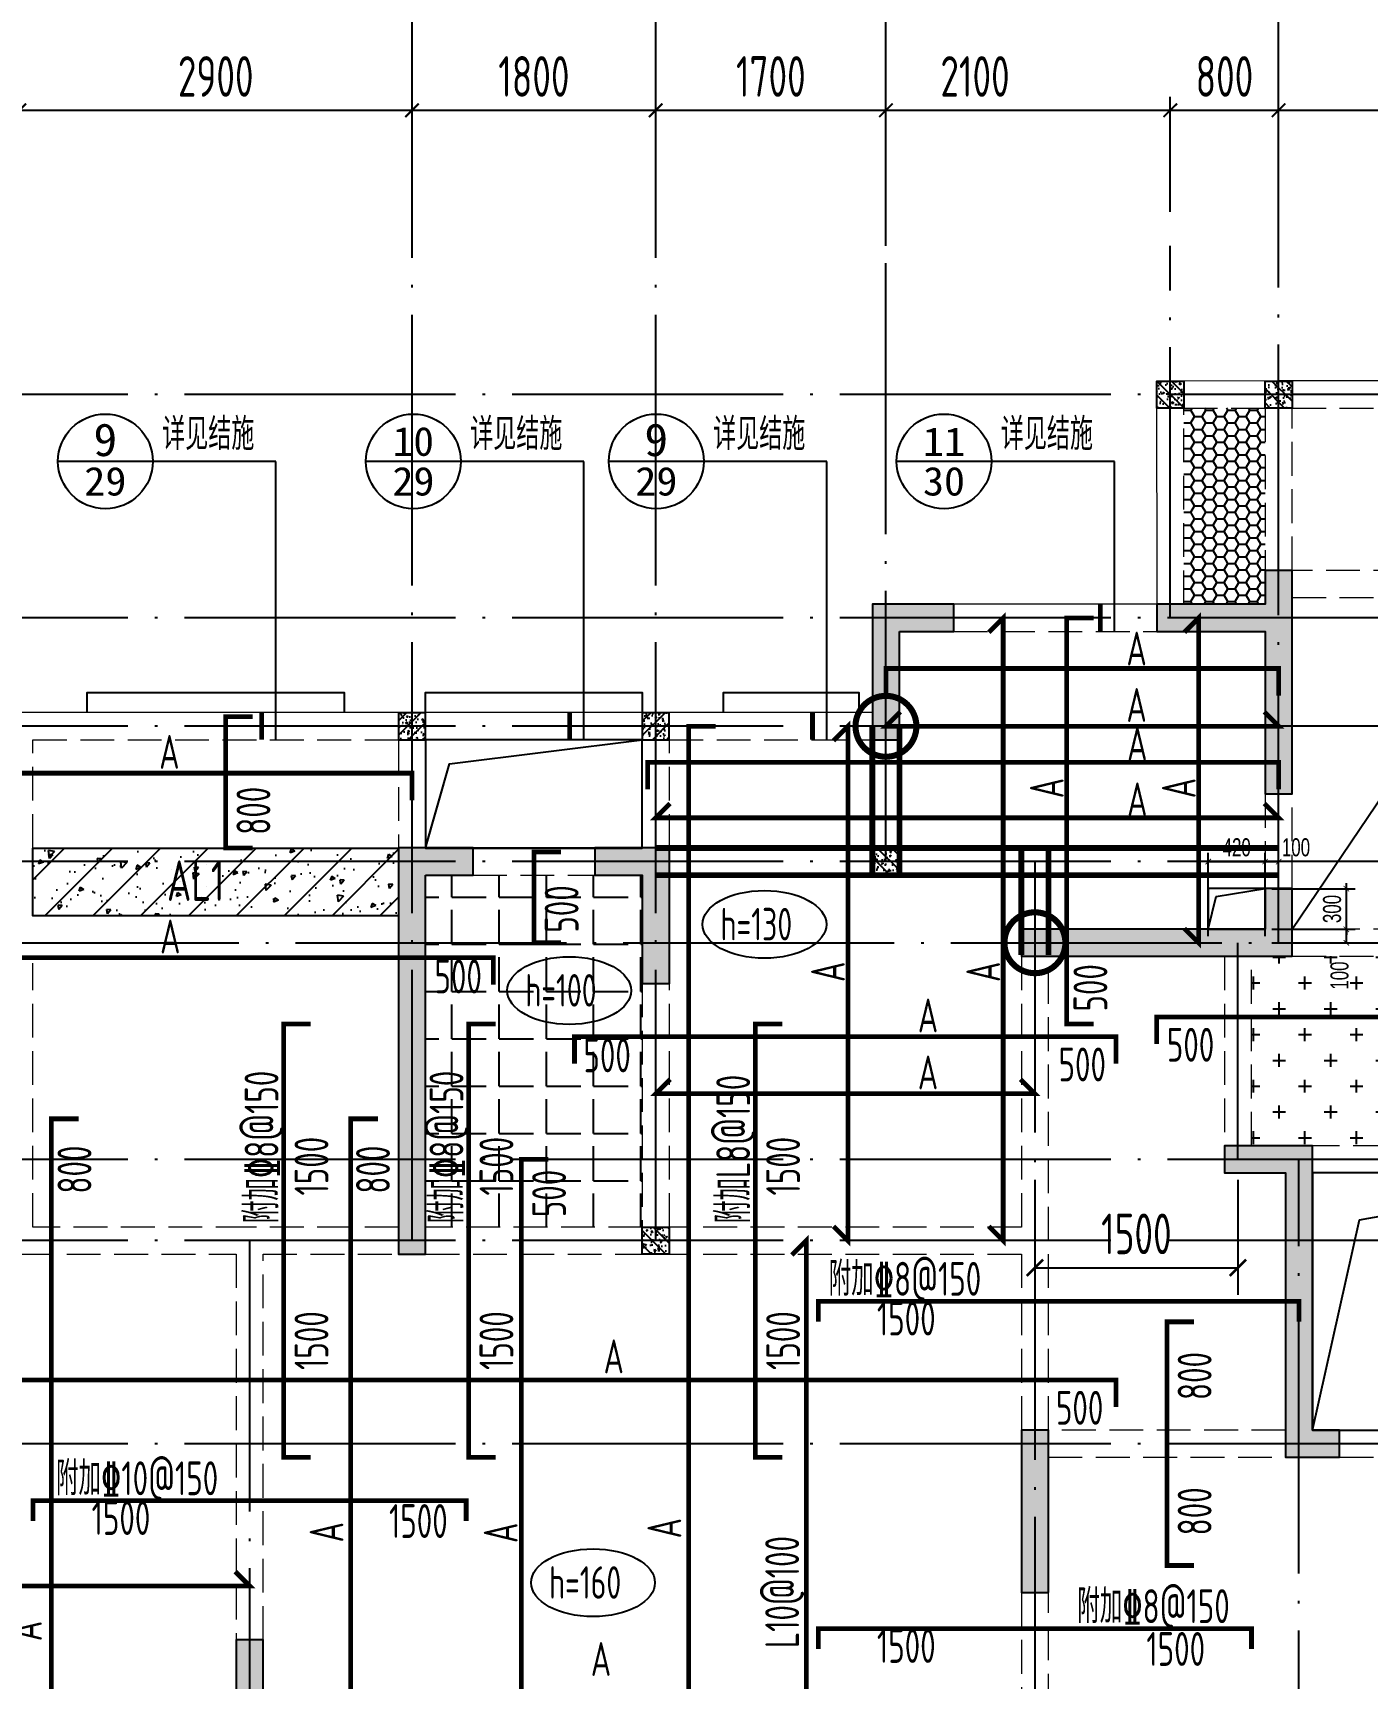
# Model space of a CAD drawing. Extents: x -668857 to 143095, y -247466 to 228182.
# Drawn here: x -211622 to -201769, y -3976 to 8177 of the extents above; entities that cross this region are included whole.
import ezdxf
from ezdxf.enums import TextEntityAlignment as Align

# ---------------------------------------------------------------- set-up
doc = ezdxf.new("R2010")
doc.units = 0
doc.header["$LTSCALE"] = 1000
doc.linetypes.add('DASH', pattern=[0.35, 0.25, -0.1])
doc.linetypes.add('DOTE', pattern=[2.42, 2, -0.2, 0.02, -0.2])
doc.layers.get('0').update_dxf_attribs({"linetype": 'CONTINUOUS'})
doc.layers.get('DEFPOINTS').update_dxf_attribs({"linetype": 'CONTINUOUS'})
doc.layers.add('+公共字体', color=7, linetype='CONTINUOUS', lineweight=20)
for name, color, linetype in [('A-AXIS', 1, 'CONTINUOUS'), ('A-DOTE', 10, 'DOTE'), ('BEAM', 4, 'DASH'), ('DIM_IDEN', 67, 'CONTINUOUS'), ('PUB_TEXT', 2, 'CONTINUOUS'), ('ROOF', 183, 'CONTINUOUS'), ('S-B板填充', 251, 'CONTINUOUS'), ('S-B板标注', 3, 'CONTINUOUS'), ('S-B板配筋', 6, 'CONTINUOUS'), ('S-B板配筋号', 7, 'CONTINUOUS'), ('S-C承台编号', 6, 'CONTINUOUS'), ('S-D洞口', 4, 'CONTINUOUS'), ('S-D洞口标注', 3, 'CONTINUOUS'), ('S-L主梁线', 4, 'DASH'), ('S-Q墙填充', 252, 'CONTINUOUS'), ('S-Q墙实线', 6, 'CONTINUOUS'), ('S-Q墙标注', 3, 'CONTINUOUS'), ('S-Y一般标注', 3, 'CONTINUOUS'), ('S-板正筋', 2, 'CONTINUOUS'), ('S-构造柱', 212, 'CONTINUOUS'), ('TEXT', 2, 'CONTINUOUS'), ('水平筋标注', 7, 'CONTINUOUS'), ('看线', 251, 'CONTINUOUS')]:
    doc.layers.add(name, color=color, linetype=linetype)
doc.layers.add('配箍校核', color=34, linetype='CONTINUOUS', plot=False)
doc.styles.add('_TCH_AXIS', font='COMPLEX', dxfattribs={"bigfont": 'GBCBIG'})
doc.styles.add('_TCH_LABEL', font='simhei.ttf')
doc.styles.add('TSSD_DIMENSION', font='Tssdeng.shx', dxfattribs={"width": 0.7, "bigfont": 'tssdchn.shx'})
doc.styles.add('TSSD_REIN', font='tssdeng.shx', dxfattribs={"width": 0.7, "height": 300, "bigfont": 'tssdchn.shx'})
doc.styles.add('结构文字', font='zstxt.shx', dxfattribs={"width": 0.7, "bigfont": 'zshz.shx'})
doc.dimstyles.new('STRUCK', dxfattribs={"dimtxt": 400, "dimasz": 121, "dimexe": 200, "dimexo": 150, "dimgap": 115, "dimtad": 1, "dimdec": 0, "dimdsep": 46, "dimtxsty": '结构文字', "dimblk": 'ARCHTICK', "dimcen": 400, "dimclrd": 3, "dimclre": 3, "dimclrt": 7, "dimadec": 0, "dimazin": 0, "dimtfac": 1, "dimtdec": 0, "dimtix": 1, "dimtmove": 2, "dimatfit": 3, "dimldrblk": '_DIMX', "dimfxl": 0, "dimtolj": 1, "dimtzin": 0, "dimarcsym": 0})
doc.dimstyles.new('STRUCK30', dxfattribs={"dimscale": 0.33333, "dimtxt": 400, "dimasz": 121, "dimexe": 200, "dimexo": 150, "dimgap": 115, "dimtad": 1, "dimdec": 0, "dimdsep": 46, "dimtxsty": '结构文字', "dimblk": 'ARCHTICK', "dimcen": 400, "dimclrd": 3, "dimclre": 3, "dimclrt": 7, "dimadec": 0, "dimazin": 0, "dimtfac": 1, "dimtdec": 0, "dimtix": 1, "dimtmove": 2, "dimatfit": 3, "dimldrblk": '_DIMX', "dimfxl": 0, "dimtolj": 1, "dimtzin": 0, "dimarcsym": 0})
doc.dimstyles.new('TSSD_100_100', dxfattribs={"dimtxt": 300, "dimasz": 100, "dimexe": 100, "dimexo": 250, "dimgap": 100, "dimtad": 1, "dimdec": 0, "dimzin": 0, "dimdsep": 46, "dimtxsty": 'TSSD_DIMENSION', "dimblk": 'ARCHTICK', "dimcen": 0, "dimdle": 100, "dimclrt": 7, "dimadec": 0, "dimazin": 0, "dimtfac": 1, "dimtdec": 0, "dimtix": 1, "dimtmove": 2, "dimatfit": 3, "dimldrblk": 'ARCHTICK', "dimfxl": 0, "dimtolj": 1, "dimtzin": 0, "dimarcsym": 0})

# ---------------------------------------------------------------- blocks, each defined once
blk = doc.blocks.new('_ArchTick')
at = {"color": 0, "linetype": 'ByBlock', "const_width": 0.15}
blk.add_lwpolyline([(-0.5, -0.5), (0.5, 0.5)], dxfattribs=at)
blk = doc.blocks.new('*D98')
at = {"layer": 'DEFPOINTS', "color": 0}
for p in [(9300, 19250), (6400, 18250), (9300, 18250)]:
    blk.add_point(p, dxfattribs=at)
at = {"layer": 'S-Y一般标注', "color": 0, "lineweight": -2}
for p, q in [((6400, 18500), (6400, 19350)), ((9300, 18500), (9300, 19350)), ((6300, 19250), (9400, 19250))]:
    blk.add_line(p, q, dxfattribs=at)
at = {"layer": 'S-Y一般标注', "color": 0, "lineweight": -2, "xscale": 100, "yscale": 100, "zscale": 100, "rotation": 180}
blk.add_blockref('_ArchTick', (6400, 19250), dxfattribs=at)
at = {"layer": 'S-Y一般标注', "color": 0, "lineweight": -2, "xscale": 100, "yscale": 100, "zscale": 100}
blk.add_blockref('_ArchTick', (9300, 19250), dxfattribs=at)
at = {"layer": 'S-Y一般标注', "color": 7, "insert": (7850, 19500), "char_height": 300, "attachment_point": 5, "style": 'TSSD_DIMENSION'}
blk.add_mtext('\\A1;2900', dxfattribs=at)
blk = doc.blocks.new('*D99')
at = {"layer": 'DEFPOINTS', "color": 0}
for p in [(11100, 19250), (9300, 18250), (11100, 18250)]:
    blk.add_point(p, dxfattribs=at)
at = {"layer": 'S-Y一般标注', "color": 0, "lineweight": -2}
for p, q in [((9300, 18500), (9300, 19350)), ((11100, 18500), (11100, 19350)), ((9200, 19250), (11200, 19250))]:
    blk.add_line(p, q, dxfattribs=at)
at = {"layer": 'S-Y一般标注', "color": 0, "lineweight": -2, "xscale": 100, "yscale": 100, "zscale": 100, "rotation": 180}
blk.add_blockref('_ArchTick', (9300, 19250), dxfattribs=at)
at = {"layer": 'S-Y一般标注', "color": 0, "lineweight": -2, "xscale": 100, "yscale": 100, "zscale": 100}
blk.add_blockref('_ArchTick', (11100, 19250), dxfattribs=at)
at = {"layer": 'S-Y一般标注', "color": 7, "insert": (10200, 19500), "char_height": 300, "attachment_point": 5, "style": 'TSSD_DIMENSION'}
blk.add_mtext('\\A1;1800', dxfattribs=at)
blk = doc.blocks.new('*D100')
at = {"layer": 'DEFPOINTS', "color": 0}
for p in [(12800, 19250), (11100, 18250), (12800, 18250)]:
    blk.add_point(p, dxfattribs=at)
at = {"layer": 'S-Y一般标注', "color": 0, "lineweight": -2}
for p, q in [((11100, 18500), (11100, 19350)), ((12800, 18500), (12800, 19350)), ((11000, 19250), (12900, 19250))]:
    blk.add_line(p, q, dxfattribs=at)
at = {"layer": 'S-Y一般标注', "color": 0, "lineweight": -2, "xscale": 100, "yscale": 100, "zscale": 100, "rotation": 180}
blk.add_blockref('_ArchTick', (11100, 19250), dxfattribs=at)
at = {"layer": 'S-Y一般标注', "color": 0, "lineweight": -2, "xscale": 100, "yscale": 100, "zscale": 100}
blk.add_blockref('_ArchTick', (12800, 19250), dxfattribs=at)
at = {"layer": 'S-Y一般标注', "color": 7, "insert": (11950, 19500), "char_height": 300, "attachment_point": 5, "style": 'TSSD_DIMENSION'}
blk.add_mtext('\\A1;1700', dxfattribs=at)
blk = doc.blocks.new('*D101')
at = {"layer": 'DEFPOINTS', "color": 0}
for p in [(14900, 19250), (12800, 18250), (14900, 18250)]:
    blk.add_point(p, dxfattribs=at)
at = {"layer": 'S-Y一般标注', "color": 0, "lineweight": -2}
for p, q in [((12800, 18500), (12800, 19350)), ((14900, 18500), (14900, 19350)), ((12700, 19250), (15000, 19250))]:
    blk.add_line(p, q, dxfattribs=at)
at = {"layer": 'S-Y一般标注', "color": 0, "lineweight": -2, "xscale": 100, "yscale": 100, "zscale": 100, "rotation": 180}
blk.add_blockref('_ArchTick', (12800, 19250), dxfattribs=at)
at = {"layer": 'S-Y一般标注', "color": 0, "lineweight": -2, "xscale": 100, "yscale": 100, "zscale": 100}
blk.add_blockref('_ArchTick', (14900, 19250), dxfattribs=at)
at = {"layer": 'S-Y一般标注', "color": 7, "insert": (13458, 19500), "char_height": 300, "attachment_point": 5, "style": 'TSSD_DIMENSION'}
blk.add_mtext('\\A1;2100', dxfattribs=at)
blk = doc.blocks.new('*D102')
at = {"layer": 'DEFPOINTS', "color": 0}
for p in [(18500, 19250), (15700, 18250), (18500, 18250)]:
    blk.add_point(p, dxfattribs=at)
at = {"layer": 'S-Y一般标注', "color": 0, "lineweight": -2}
for p, q in [((15700, 18500), (15700, 19350)), ((18500, 18500), (18500, 19350)), ((15600, 19250), (18600, 19250))]:
    blk.add_line(p, q, dxfattribs=at)
at = {"layer": 'S-Y一般标注', "color": 0, "lineweight": -2, "xscale": 100, "yscale": 100, "zscale": 100, "rotation": 180}
blk.add_blockref('_ArchTick', (15700, 19250), dxfattribs=at)
at = {"layer": 'S-Y一般标注', "color": 0, "lineweight": -2, "xscale": 100, "yscale": 100, "zscale": 100}
blk.add_blockref('_ArchTick', (18500, 19250), dxfattribs=at)
at = {"layer": 'S-Y一般标注', "color": 7, "insert": (17100, 19500), "char_height": 300, "attachment_point": 5, "style": 'TSSD_DIMENSION'}
blk.add_mtext('\\A1;2800', dxfattribs=at)
blk = doc.blocks.new('*D130')
at = {"layer": 'DEFPOINTS', "color": 0}
for p in [(15700, 19250), (14900, 18250), (15700, 18250)]:
    blk.add_point(p, dxfattribs=at)
at = {"layer": 'S-Y一般标注', "color": 0, "lineweight": -2}
for p, q in [((14900, 18500), (14900, 19350)), ((15700, 18500), (15700, 19350)), ((14800, 19250), (15800, 19250))]:
    blk.add_line(p, q, dxfattribs=at)
at = {"layer": 'S-Y一般标注', "color": 0, "lineweight": -2, "xscale": 100, "yscale": 100, "zscale": 100, "rotation": 180}
blk.add_blockref('_ArchTick', (14900, 19250), dxfattribs=at)
at = {"layer": 'S-Y一般标注', "color": 0, "lineweight": -2, "xscale": 100, "yscale": 100, "zscale": 100}
blk.add_blockref('_ArchTick', (15700, 19250), dxfattribs=at)
at = {"layer": 'S-Y一般标注', "color": 7, "insert": (15300, 19500), "char_height": 300, "attachment_point": 5, "style": 'TSSD_DIMENSION'}
blk.add_mtext('\\A1;800', dxfattribs=at)
blk = doc.blocks.new('20210729.03504727')
at = {"layer": '看线', "color": 202, "ltscale": 0.5}
for points in [[(1800, 10800), (1800, 10950), (3700, 10950), (3700, 10800)], [(4300, 10800), (4300, 10950), (5900, 10950), (5900, 10800)], [(6500, 10800), (6500, 10950), (7500, 10950), (7500, 10800)]]:
    blk.add_lwpolyline(points, dxfattribs=at)
blk = doc.blocks.new('*D523')
at = {"layer": 'DEFPOINTS', "color": 0}
for p in [(-202522, 1855), (-201922, 1855), (-202522, 1555)]:
    blk.add_point(p, dxfattribs=at)
at = {"layer": 'S-D洞口标注', "color": 3, "lineweight": -2}
for p, q in [((-202472, 1855), (-201856, 1855)), ((-201922, 1855), (-201922, 1896)), ((-201922, 1555), (-201922, 1855)), ((-202472, 1555), (-201856, 1555)), ((-201922, 1555), (-201922, 1515))]:
    blk.add_line(p, q, dxfattribs=at)
at = {"layer": 'S-D洞口标注', "color": 3, "lineweight": -2, "xscale": 40.33293, "yscale": 40.33293, "zscale": 40.33293}
for p, rotation in [((-201922, 1855), 270), ((-201922, 1555), 90)]:
    blk.add_blockref('_ArchTick', p, dxfattribs=dict(at, rotation=rotation))
at = {"layer": 'S-D洞口标注', "color": 7, "insert": (-202027, 1705), "char_height": 133.3, "attachment_point": 5, "rotation": 90, "style": '结构文字'}
blk.add_mtext('\\A1;300', dxfattribs=at)
blk = doc.blocks.new('_DIMX')
blk.add_line((-150, 0), (150, 0))
at = {"const_width": 50}
blk.add_lwpolyline([(-70, -70), (70, 70)], dxfattribs=at)
blk = doc.blocks.new('*D524')
at = {"layer": 'DEFPOINTS', "color": 0}
for p in [(-202522, 2055), (-202942, 1455), (-202522, 1455)]:
    blk.add_point(p, dxfattribs=at)
at = {"layer": 'S-D洞口标注', "color": 3, "lineweight": -2}
for p, q in [((-202942, 1505), (-202942, 2121)), ((-202522, 1505), (-202522, 2121)), ((-202942, 2055), (-202522, 2055))]:
    blk.add_line(p, q, dxfattribs=at)
at = {"layer": 'S-D洞口标注', "color": 3, "lineweight": -2, "xscale": 40.33293, "yscale": 40.33293, "zscale": 40.33293, "rotation": 180}
blk.add_blockref('_ArchTick', (-202942, 2055), dxfattribs=at)
at = {"layer": 'S-D洞口标注', "color": 3, "lineweight": -2, "xscale": 40.33293, "yscale": 40.33293, "zscale": 40.33293}
blk.add_blockref('_ArchTick', (-202522, 2055), dxfattribs=at)
at = {"layer": 'S-D洞口标注', "color": 7, "insert": (-202732, 2160), "char_height": 133.3, "attachment_point": 5, "style": '结构文字'}
blk.add_mtext('\\A1;420', dxfattribs=at)
blk = doc.blocks.new('*D525')
at = {"layer": 'DEFPOINTS', "color": 0}
for p in [(-202422, 2055), (-202522, 1455), (-202422, 1455)]:
    blk.add_point(p, dxfattribs=at)
at = {"layer": 'S-D洞口标注', "color": 3, "lineweight": -2}
for p, q in [((-202522, 1505), (-202522, 2121)), ((-202422, 1505), (-202422, 2121)), ((-202522, 2055), (-202422, 2055))]:
    blk.add_line(p, q, dxfattribs=at)
at = {"layer": 'S-D洞口标注', "color": 3, "lineweight": -2, "xscale": 40.33293, "yscale": 40.33293, "zscale": 40.33293, "rotation": 180}
blk.add_blockref('_ArchTick', (-202522, 2055), dxfattribs=at)
at = {"layer": 'S-D洞口标注', "color": 3, "lineweight": -2, "xscale": 40.33293, "yscale": 40.33293, "zscale": 40.33293}
blk.add_blockref('_ArchTick', (-202422, 2055), dxfattribs=at)
at = {"layer": 'S-D洞口标注', "color": 7, "insert": (-202294, 2160), "char_height": 133.3, "attachment_point": 5, "style": '结构文字'}
blk.add_mtext('\\A1;100', dxfattribs=at)
blk = doc.blocks.new('*D526')
at = {"layer": 'DEFPOINTS', "color": 0}
for p in [(-202522, 1555), (-201922, 1555), (-202522, 1455)]:
    blk.add_point(p, dxfattribs=at)
at = {"layer": 'S-D洞口标注', "color": 3, "lineweight": -2}
for p, q in [((-202472, 1555), (-201856, 1555)), ((-201922, 1455), (-201922, 1555)), ((-202472, 1455), (-201856, 1455))]:
    blk.add_line(p, q, dxfattribs=at)
at = {"layer": 'S-D洞口标注', "color": 3, "lineweight": -2, "xscale": 40.33293, "yscale": 40.33293, "zscale": 40.33293}
for p, rotation in [((-201922, 1555), 90), ((-201922, 1455), 270)]:
    blk.add_blockref('_ArchTick', p, dxfattribs=dict(at, rotation=rotation))
at = {"layer": 'S-D洞口标注', "color": 7, "insert": (-201972, 1213), "char_height": 133.3, "attachment_point": 5, "rotation": 90, "style": '结构文字'}
blk.add_mtext('\\A1;100', dxfattribs=at)
blk = doc.blocks.new('20210803.22403995')
at = {"layer": '+公共字体', "color": 2, "const_width": 45}
for points in [[(-856038, -168387, 1), (-856038, -167937, 1), (-856038, -168387, -1)], [(-854938, -169986, 1), (-854938, -169536, 1), (-854938, -169986, -1)]]:
    blk.add_lwpolyline(points, format="xyb", dxfattribs=at)
blk = doc.blocks.new('20210807.15312446')
at = {"layer": 'S-Q墙填充'}
h = blk.add_hatch(color=252, dxfattribs=at)
h.dxf.hatch_style = 1
h.paths.add_polyline_path([(72216, 67840), (72216, 68190), (72016, 68190), (72016, 67940), (71216, 67940), (71216, 67740), (72016, 67740), (72016, 66540), (72216, 66540)])
h = blk.add_hatch(color=252, dxfattribs=at)
h.dxf.hatch_style = 1
h.paths.add_polyline_path([(69316, 67740), (69716, 67740), (69716, 67940), (69116, 67940), (69116, 66940), (69316, 66940)])
h = blk.add_hatch(color=252, dxfattribs=at)
h.dxf.hatch_style = 1
h.paths.add_polyline_path([(65816, 65940), (66166, 65940), (66166, 66140), (65616, 66140), (65616, 63140), (65816, 63140)])
h = blk.add_hatch(color=252, dxfattribs=at)
h.dxf.hatch_style = 1
h.paths.add_polyline_path([(67616, 66140), (67066, 66140), (67066, 65940), (67416, 65940), (67416, 65140), (67616, 65140)])
h = blk.add_hatch(color=252, dxfattribs=at)
h.dxf.hatch_style = 1
h.paths.add_polyline_path([(72216, 65340), (72216, 65840), (72016, 65840), (72016, 65540), (71816, 65540), (70216, 65540), (70216, 65340), (71816, 65340)])
h = blk.add_hatch(color=252, dxfattribs=at)
h.dxf.hatch_style = 1
h.paths.add_polyline_path([(72366, 61840), (72366, 63940), (71716, 63940), (71716, 63740), (72166, 63740), (72166, 61640), (72566, 61640), (72566, 61840)])
h = blk.add_hatch(color=252, dxfattribs=at)
h.dxf.hatch_style = 1
h.paths.add_polyline_path([(70416, 60640), (70416, 61840), (70216, 61840), (70216, 60640)])
h = blk.add_hatch(color=252, dxfattribs=at)
h.dxf.hatch_style = 1
h.paths.add_polyline_path([(64616, 60290), (64416, 60290), (64416, 58840), (63716, 58840), (63616, 58840), (63616, 58640), (63716, 58640), (64616, 58640)])
at = {"layer": 'S-D洞口', "color": 5}
for points in [[(65816, 66140), (67416, 66140), (67416, 66940), (65816, 66940), (65816, 66140), (65993, 66762), (67416, 66940)], [(72366, 61840), (74666, 61840), (74666, 63740), (72366, 63740), (72366, 61840), (72712, 63393), (74666, 63740)]]:
    blk.add_lwpolyline(points, dxfattribs=at)
at = {"layer": 'S-L主梁线', "linetype": 'ByBlock', "lineweight": 18}
for p, q in [((72116, 69590), (71215, 69589)), ((71215, 69589), (71216, 67940)), ((74915, 69590), (72116, 69590)), ((71216, 67940), (69716, 67940)), ((65716, 67140), (62716, 67140)), ((67516, 67140), (65716, 67140)), ((69116, 67140), (67516, 67140)), ((65816, 66940), (67416, 66940)), ((65816, 66140), (65816, 66940)), ((67416, 66940), (67416, 66140)), ((67066, 66140), (66166, 66140)), ((72366, 63740), (74666, 63740)), ((73516, 61840), (72566, 61840))]:
    blk.add_line(p, q, dxfattribs=at)
at = {"layer": 'S-L主梁线', "linetype": 'DASH', "lineweight": 18}
for p, q in [((71415, 69389), (72016, 69390)), ((71416, 67940), (71415, 69389)), ((72016, 69390), (72016, 68190)), ((72216, 69390), (74815, 69390)), ((72216, 68190), (72216, 69390)), ((74816, 68190), (72216, 68190)), ((72216, 67990), (74816, 67990)), ((69716, 67740), (71216, 67740)), ((62916, 66940), (65616, 66940)), ((62916, 66140), (62916, 66940)), ((65616, 66940), (65616, 66140)), ((67616, 66940), (69116, 66940)), ((67616, 66140), (67616, 66940)), ((72016, 66540), (72016, 65840)), ((72216, 65840), (72216, 66540)), ((66166, 65940), (67066, 65940)), ((74816, 65540), (72216, 65540)), ((62916, 63340), (62916, 65290)), ((70216, 65340), (70216, 63340)), ((70416, 63240), (70416, 65340)), ((71716, 65340), (71716, 63940)), ((71916, 63940), (71916, 65340)), ((72216, 65340), (74816, 65340)), ((67416, 65140), (67416, 63340)), ((67616, 63340), (67616, 65140)), ((74666, 63940), (72366, 63940)), ((64516, 63340), (62916, 63340)), ((65616, 63340), (64516, 63340)), ((67416, 63340), (65816, 63340)), ((70216, 63340), (67616, 63340)), ((70416, 61840), (70416, 63240)), ((62816, 63140), (64416, 63140)), ((64416, 63140), (64416, 60290)), ((64616, 63140), (65616, 63140)), ((64616, 60290), (64616, 63140)), ((65816, 63140), (67516, 63140)), ((67516, 63140), (70216, 63140)), ((70216, 63140), (70216, 61840)), ((72166, 61840), (70416, 61840)), ((70416, 61640), (72166, 61640)), ((72566, 61640), (73516, 61640)), ((70216, 60640), (70216, 59090)), ((70416, 59090), (70416, 60640))]:
    blk.add_line(p, q, dxfattribs=at)
at = {"layer": 'S-Q墙实线'}
for points in [[(72216, 67840), (72216, 68190), (72016, 68190), (72016, 67940), (71216, 67940), (71216, 67740), (72016, 67740), (72016, 66540), (72216, 66540), (72216, 67840)], [(63716, 58840), (63616, 58840), (63616, 58640), (63716, 58640), (64616, 58640), (64616, 60290), (64416, 60290), (64416, 58840), (63716, 58840)]]:
    blk.add_lwpolyline(points, dxfattribs=at)
for points in [[(69316, 67740), (69716, 67740), (69716, 67940), (69116, 67940), (69116, 66940), (69316, 66940)], [(65816, 65940), (66166, 65940), (66166, 66140), (65616, 66140), (65616, 63140), (65816, 63140)], [(67616, 66140), (67066, 66140), (67066, 65940), (67416, 65940), (67416, 65140), (67616, 65140)], [(72216, 65340), (72216, 65840), (72016, 65840), (72016, 65540), (71816, 65540), (70216, 65540), (70216, 65340), (71816, 65340)], [(72366, 61840), (72366, 63940), (71716, 63940), (71716, 63740), (72166, 63740), (72166, 61640), (72566, 61640), (72566, 61840)], [(70416, 60640), (70416, 61840), (70216, 61840), (70216, 60640)]]:
    blk.add_lwpolyline(points, close=True, dxfattribs=at)
blk = doc.blocks.new('20210730.02141516')
at = {"layer": 'S-构造柱'}
h = blk.add_hatch(dxfattribs=at)
h.set_pattern_fill('ARMORED', color=256, scale=15, angle=-90, style=0)
h.set_pattern_definition([(320, (-154189.41, 3278673.45), (-9.4128202, -107.5890274), [11.25, -123.75]), (265, (-154189.41, 3278673.45), (112.82882, 20.8127), [9, -99]), (10.4514, (-154190.19, 3278664.49), (103.4159313, -86.7764073), [9.5610285, -105.1713168]), (316.1842, (-154159.41, 3278673.45), (-24.827852, -160.0861573), [16.875, -185.625]), (6.6356, (-154161.48, 3278660.11), (146.117681, -140.199406), [14.341543, -157.75695]), (261.1842, (-154159.41, 3278673.45), (146.11779, -140.199292), [13.5, -148.5]), (291, (-154166.91, 3278658.45), (-60.3928336, -89.5360578), [11.25, -123.75]), (236, (-154166.91, 3278658.45), (108.7725068, -36.4972998), [9, -99]), (341.4514, (-154171.94, 3278650.99), (48.3795745, -126.0333943), [9.5610285, -105.1713168]), (307.5, (-154189.41, 3278673.454), (49.93407807, -1.8239783), [0, -97.8, 0, -100.5, 0, -99.375]), (277.5, (-154189.41, 3278673.454), (59.1617568, -39.4604306), [0, -57.3, 0, -95.55, 0, -37.875]), (237.5, (-154189.41, 3278706.904), (-3.38323076, -80.07336543), [0, -37.5, 0, -117, 0, -155.25]), (227.5, (-154189.41, 3278721.904), (15.0157473, -87.4779254), [0, -48.75, 0, -77.7, 0, -110.25]), (315, (-154189.41, 3278673.454), (53.0330086, 53.0330086), [])])
h.paths.add_polyline_path([(200, 200), (200, 0), (0, 0), (0, 200)])
blk.add_lwpolyline([(200, 200), (200, 0), (0, 0), (0, 200)], close=True, dxfattribs=at)
blk = doc.blocks.new('20210809.18285270')
at = {"layer": 'ROOF', "rotation": 359.9999999538236}
for p in [(10300, 12550), (11100, 12550), (8200, 9100)]:
    blk.add_blockref('20210730.02141516', p, dxfattribs=at)
at = {"layer": 'ROOF', "xscale": -1}
for p in [(4900, 10100), (6700, 10100)]:
    blk.add_blockref('20210730.02141516', p, dxfattribs=at)
at = {"layer": 'ROOF'}
blk.add_blockref('20210730.02141516', (6500, 6300), dxfattribs=at)
blk = doc.blocks.new('*D470')
at = {"layer": 'DEFPOINTS', "color": 0}
for p in [(-205458, -4859), (-203959, -4859), (-203959, -5659)]:
    blk.add_point(p, dxfattribs=at)
at = {"layer": 'S-Q墙标注', "color": 3, "lineweight": -2}
for p, q in [((-205458, -5009), (-205458, -5859)), ((-203959, -5009), (-203959, -5859)), ((-205458, -5659), (-203959, -5659))]:
    blk.add_line(p, q, dxfattribs=at)
at = {"layer": 'S-Q墙标注', "color": 3, "lineweight": -2, "xscale": 121, "yscale": 121, "zscale": 121, "rotation": 180}
blk.add_blockref('_ArchTick', (-205458, -5659), dxfattribs=at)
at = {"layer": 'S-Q墙标注', "color": 3, "lineweight": -2, "xscale": 121, "yscale": 121, "zscale": 121}
blk.add_blockref('_ArchTick', (-203959, -5659), dxfattribs=at)
at = {"layer": 'S-Q墙标注', "color": 7, "insert": (-204709, -5409), "char_height": 300, "attachment_point": 5, "style": 'TSSD_REIN'}
blk.add_mtext('\\A1;1500', dxfattribs=at)
blk = doc.blocks.new('20210810.07360379')
at = {"layer": 'DIM_IDEN'}
for p, q in [((3132, 14161), (2432, 14161)), ((4041, 14161), (3132, 14161)), ((4041, 12105), (4041, 14161)), ((5407, 14161), (4707, 14161)), ((6316, 14161), (5407, 14161)), ((6316, 12105), (6316, 14161)), ((7201, 14161), (6501, 14161)), ((8110, 14161), (7201, 14161)), ((8110, 12105), (8110, 14161)), ((9326, 14161), (8626, 14161)), ((10235, 14161), (9326, 14161)), ((10235, 12905), (10235, 14161))]:
    blk.add_line(p, q, dxfattribs=at)
at = {"layer": 'DIM_IDEN', "const_width": 35}
for points in [[(10130, 12905), (10130, 13105)], [(3936, 12105), (3936, 12305)], [(6211, 12105), (6211, 12305)], [(8005, 12105), (8005, 12305)]]:
    blk.add_lwpolyline(points, dxfattribs=at)
at = {"layer": 'DIM_IDEN'}
for centre in [(2782, 14161), (5057, 14161), (6851, 14161), (8976, 14161)]:
    blk.add_circle(centre, 350, dxfattribs=at)
at = {"layer": 'PUB_TEXT', "style": '_TCH_AXIS'}
for p in [(3202, 14245), (5477, 14245), (7271, 14245), (9396, 14245)]:
    blk.add_text('详见结施', height=236.3, dxfattribs=at).set_placement(p)
at = {"layer": 'PUB_TEXT', "style": '_TCH_LABEL'}
for s, height, width, p, p2 in [('9', 242, 1.011364, (2694, 14200), (2870, 14200)), ('10', 213.8, 0.988889, (4905, 14202), (5209, 14202)), ('9', 242, 1.011364, (6763, 14200), (6939, 14200)), ('11', 210.8, 1.034884, (8819, 14202), (9133, 14202)), ('29', 211.6, 1.022989, (2626, 13909), (2938, 13909)), ('29', 211.6, 1.022989, (4902, 13909), (5213, 13909)), ('29', 211.6, 1.022989, (6696, 13909), (7007, 13909)), ('30', 212, 1.017143, (8821, 13909), (9131, 13909))]:
    blk.add_text(s, height=height, dxfattribs=dict(at, width=width)).set_placement(p, p2, align=Align.FIT)
blk = doc.blocks.new('20210726.16395156')
at = {"layer": 'A-AXIS'}
for p, q in [((9300, 18249.9), (9300, 21049.9)), ((11100, 18249.9), (11100, 21049.9)), ((12800, 18249.9), (12800, 21049.9)), ((15700, 18249.9), (15700, 21049.9))]:
    blk.add_line(p, q, dxfattribs=at)
at = {"layer": 'A-DOTE'}
for p, q in [((9300, 10900), (9300, 18249.9)), ((11100, 10900), (11100, 18249.9)), ((12800, 13700), (12800, 18249.9)), ((14900, 15500), (14900, 18249.9)), ((15700, 13100.3), (15700, 18249.9)), ((55600, 17150), (3600, 17150)), ((55600, 15500), (3600, 15500)), ((55600, 14700), (3600, 14700)), ((55600, 13700), (3600, 13700)), ((13900.2, 13700), (13900, 3600)), ((3600, 13100.3), (55600, 13100.3)), ((15400, 11500), (15400, 13100)), ((55600, 11500), (3600, 11500)), ((15850, 3600), (15850, 11500)), ((55600, 10900), (3600, 10900)), ((8100, 10900), (8100, 3600)), ((55600, 9400), (3600, 9400))]:
    blk.add_line(p, q, dxfattribs=at)
at = {"layer": 'S-Y一般标注'}
for base, p1, p2, picture, middle in [((9300, 19249.9), (6400, 18249.9), (9300, 18249.9), '*D98', (7850, 19499.9)), ((11100, 19249.9), (9300, 18249.9), (11100, 18249.9), '*D99', (10200, 19499.9)), ((12800, 19249.9), (11100, 18249.9), (12800, 18249.9), '*D100', (11950, 19499.9)), ((15700, 19249.9), (14900, 18249.9), (15700, 18249.9), '*D130', (15300, 19499.9)), ((18500, 19249.9), (15700, 18249.9), (18500, 18249.9), '*D102', (17100, 19499.9))]:
    dim = blk.add_linear_dim(base=base, p1=p1, p2=p2, dimstyle='TSSD_100_100', dxfattribs=at)
    dim.commit()
    dim.dimension.update_dxf_attribs({"geometry": picture, "text_midpoint": middle})
dim = blk.add_linear_dim(base=(14900, 19249.9), p1=(12800, 18249.9), p2=(14900, 18249.9), dimstyle='TSSD_100_100', dxfattribs=at)
dim.commit()
dim.dimension.update_dxf_attribs({"geometry": '*D101', "text_midpoint": (13458.1, 19499.9), "dimtype": 160})
blk = doc.blocks.new('20210810.19092027')
at = {"layer": 'S-Q墙标注'}
dim = blk.add_linear_dim(base=(96017.8, 61274), p1=(94518, 62074), p2=(96017.8, 62074), dimstyle='STRUCK', override={"dimtxt": 300, "dimgap": 100, "dimtxsty": 'TSSD_REIN'}, dxfattribs=at)
dim.commit()
dim.dimension.update_dxf_attribs({"geometry": '*D470', "text_midpoint": (95267.9, 61524), "insert": (299976.5, 66933)})

msp = doc.modelspace()

# ---------------------------------------------------------------- hatches: boundary and pattern name
at = {"layer": 'BEAM', "linetype": 'ByBlock'}
h = msp.add_hatch(dxfattribs=at)
h.set_pattern_fill('ARMORED', color=252, scale=50, angle=180, style=0)
h.set_pattern_definition([(230, (-429393.56, 1916076.46), (-358.63009, 31.376067), [37.5, -412.5]), (175, (-429393.56, 1916076.46), (69.37567, -376.09607), [30, -330]), (280.4514, (-429423.45, 1916079.07), (-289.25469, -344.71977), [31.870095, -350.571056]), (226.1842, (-429393.56, 1915976.46), (-533.62052, 82.75951), [56.25, -618.75]), (276.6356, (-429438.03, 1915983.35), (-467.33135, -487.05894), [47.80514, -525.8565]), (171.1842, (-429393.56, 1915976.46), (-467.33097, -487.0593), [45, -495]), (201, (-429443.56, 1916001.46), (-298.453526, 201.309445), [37.5, -412.5]), (146, (-429443.56, 1916001.46), (-121.657666, -362.57502), [30, -330]), (251.4514, (-429468.43, 1916018.23), (-420.111314, -161.26525), [31.870095, -350.571056]), (217.5, (-429393.56, 1916076.46), (-6.079928, -166.446927), [0, -326, 0, -335, 0, -331.25]), (187.5, (-429393.56, 1916076.46), (-131.534769, -197.205856), [0, -191, 0, -318.5, 0, -126.25]), (147.5, (-429282.06, 1916076.46), (-266.911218, 11.277436), [0, -125, 0, -390, 0, -517.5]), (137.5, (-429232.06, 1916076.46), (-291.593085, -50.05249), [0, -162.5, 0, -259, 0, -367.5]), (225, (-429393.56, 1916076.46), (176.776695, -176.776695), [])])
h.paths.add_polyline_path([(-208922.43, 1655.15), (-211622.43, 1655.15), (-211622.43, 2155.15), (-208922.43, 2155.15)])
at = {"layer": 'S-B板填充', "linetype": 'ByBlock'}
h = msp.add_hatch(dxfattribs=at)
h.set_pattern_fill('HONEY', color=252, scale=17.142857, style=0)
h.set_pattern_definition([(0, (-147443.82, -178631.395), (81.642857, 47.136514), [54.42857, -108.857143]), (120, (-147443.82, -178631.395), (-81.642847, 47.136531), [54.42857, -108.857143]), (60, (-147443.82, -178631.395), (1e-05, 94.273045), [-108.857143, 54.42857])])
h.paths.add_polyline_path([(-203122.58, 3955.14), (-202522.44, 3955.14), (-202522.44, 5405.01), (-203122.58, 5405.01)])
at = {"layer": 'S-B板填充'}
h = msp.add_hatch(dxfattribs=at)
h.set_pattern_fill('ANGLE', color=252, scale=50, style=0)
h.set_pattern_definition([(0, (-111088.5, -146288.73), (0, 349.25), [254, -95.25]), (90, (-111088.5, -146288.73), (-349.25, 2e-14), [254, -95.25])])
h.paths.add_polyline_path([(-208722.44, 1955.14), (-207122.43, 1955.14), (-207122.43, -644.86), (-208722.44, -644.86)])
h = msp.add_hatch(dxfattribs=at)
h.set_pattern_fill('CROSS', color=252, scale=30, style=0)
h.set_pattern_definition([(0, (-115788.5, -146288.73), (190.5, 190.5), [95.25, -285.75]), (90, (-115740.87, -146336.35), (-190.5, 190.5), [95.25, -285.75])])
h.paths.add_polyline_path([(-202622.51, 1355.41), (-199422.56, 1355.41), (-199422.56, -44.86), (-202622.51, -44.86)])

# ---------------------------------------------------------------- linework, layer by layer
at = {"layer": 'BEAM', "linetype": 'ByBlock'}
msp.add_lwpolyline([(-208922.43, 1655.15), (-211622.43, 1655.15), (-211622.43, 2155.15), (-208922.43, 2155.15)], close=True, dxfattribs=at)
at = {"layer": 'S-B板标注'}
for centre in [(-206219.76, 1591.06), (-207661.48, 1102.3), (-207485.84, -3271.9)]:
    msp.add_ellipse(centre, major_axis=(-457.33, 0), ratio=0.54724159, dxfattribs=at)
at = {"layer": 'S-B板配筋', "lineweight": 35, "const_width": 35}
for points in [[(-204562.49, -638.79), (-204456.42, -744.86), (-204456.42, 3855.14), (-204562.49, 3749.08)], [(-203118.28, 1561.48), (-203012.21, 1455.41), (-203012.21, 3855.14), (-203118.28, 3749.08)], [(-203787.25, 855.41), (-203987.25, 855.41), (-203987.25, 3855.14), (-203787.25, 3855.14)], [(-205322.45, 3281.53), (-205322.45, 3481.53), (-202422.45, 3481.53), (-202422.45, 3281.53)], [(-205216.38, 3161.21), (-205322.45, 3055.14), (-202422.45, 3055.14), (-202528.52, 3161.21)], [(-209998.53, 2155.14), (-210198.53, 2155.14), (-210198.53, 3125.14), (-209998.53, 3125.14)], [(-206579.38, -7044.69), (-206779.38, -7044.69), (-206779.38, 3055.14), (-206579.38, 3055.14)], [(-205709.27, -638.79), (-205603.21, -744.86), (-205603.21, 3055.14), (-205709.27, 2949.07)], [(-207082.43, 2588.5), (-207082.43, 2788.5), (-202422.44, 2788.5), (-202422.44, 2588.5)], [(-211722.44, 2508.59), (-211722.44, 2708.59), (-208822.44, 2708.61), (-208822.44, 2508.61)], [(-206916.37, 2484.51), (-207022.44, 2378.45), (-202422.45, 2378.44), (-202528.52, 2484.5)], [(-207722.43, 1455.14), (-207922.43, 1455.14), (-207922.43, 2125.14), (-207722.43, 2125.14)], [(-213522.45, 1144.8), (-213522.45, 1344.8), (-208222.43, 1344.8), (-208222.43, 1144.8)], [(-209570.11, -2344.86), (-209770.11, -2344.86), (-209770.11, 855.14), (-209570.11, 855.14)], [(-208204.16, -2344.86), (-208404.16, -2344.86), (-208404.16, 855.14), (-208204.16, 855.14)], [(-206086.82, -2344.86), (-206286.82, -2344.86), (-206286.82, 855.14), (-206086.82, 855.14)], [(-203322.51, 707.11), (-203322.51, 907.11), (-198722.56, 907.11), (-198722.56, 707.11)], [(-207622.43, 561.54), (-207622.43, 761.54), (-203622.44, 761.55), (-203622.44, 561.55)], [(-206916.37, 446.77), (-207022.44, 340.7), (-204222.27, 340.7), (-204328.34, 446.77)], [(-211285.5, -5244.86), (-211485.5, -5244.86), (-211485.5, 155.14), (-211285.5, 155.14)], [(-209074.75, -7044.69), (-209274.75, -7044.69), (-209274.75, 155.14), (-209074.75, 155.14)], [(-207815.1, -7044.69), (-208015.1, -7044.69), (-208015.1, -144.86), (-207815.1, -144.86)], [(-206016.8, -6938.63), (-205910.73, -7044.69), (-205910.73, -744.86), (-206016.8, -850.92)], [(-205822.44, -1342.53), (-205822.44, -1192.53), (-202272.44, -1192.53), (-202272.44, -1342.53)], [(-203047.43, -3144.86), (-203247.43, -3144.86), (-203247.43, -1344.86), (-203047.43, -1344.86)], [(-203622.43, -1974.51), (-203622.43, -1774.51), (-213522.44, -1774.51), (-213522.44, -1974.51)], [(-211622.44, -2815.92), (-211622.44, -2665.92), (-208422.44, -2665.92), (-208422.44, -2815.92)], [(-213416.37, -3189.25), (-213522.44, -3295.32), (-210022.44, -3295.32), (-210128.5, -3189.25)], [(-205822.34, -3760.83), (-205822.34, -3610.83), (-202622.34, -3610.83), (-202622.34, -3760.83)]]:
    msp.add_lwpolyline(points, dxfattribs=at)
at = {"layer": 'S-B板配筋号', "color": 1}
msp.add_lwpolyline([(-202322.44, 1555.41), (-199722.93, 5405.14)], dxfattribs=at)
at = {"layer": 'S-D洞口', "color": 5}
for points in [[(-208722.43, 2155.14), (-207122.43, 2155.14), (-207122.43, 2955.14), (-208722.43, 2955.14), (-208722.43, 2155.14), (-208544.65, 2777.37), (-207122.43, 2955.14)], [(-202942.44, 1555.41), (-202522.44, 1555.41), (-202522.44, 1855.41), (-202942.44, 1855.41), (-202942.44, 1555.41), (-202884.11, 1797.08), (-202522.44, 1855.41)], [(-202172.44, -2144.86), (-199872.44, -2144.86), (-199872.44, -244.86), (-202172.44, -244.86), (-202172.44, -2144.86), (-201825.61, -591.68), (-199872.44, -244.86)]]:
    msp.add_lwpolyline(points, dxfattribs=at)
at = {"layer": 'S-板正筋', "color": 5, "linetype": 'DASH', "const_width": 42.86}
for points in [[(-205422.44, 3055.14), (-205422.44, 1955.14)], [(-205222.44, 3055.14), (-205222.44, 1955.14)], [(-202422.43, 2155.14), (-207022.44, 2155.14)], [(-204322.44, 1364.69), (-204322.44, 2155.14)], [(-204122.43, 1364.69), (-204122.43, 2155.14)], [(-202422.43, 1955.14), (-207022.44, 1955.14)]]:
    msp.add_lwpolyline(points, dxfattribs=at)

# ---------------------------------------------------------------- block references
msp.add_blockref('20210729.03504727', (-213022.46, -7644.86))
at = {"layer": 'A-DOTE'}
msp.add_blockref('20210726.16395156', (-218122.44, -11644.9), dxfattribs=at)
at = {"layer": 'PUB_TEXT'}
msp.add_blockref('20210810.07360379', (-213869.52, -9149.48), dxfattribs=at)
at = {"layer": 'S-C承台编号'}
msp.add_blockref('20210803.22403995', (650715.7, 171216.67), dxfattribs=at)
at = {"layer": 'S-Q墙填充'}
msp.add_blockref('20210807.15312446', (-274538.08, -63984.4), dxfattribs=at)
at = {"layer": '水平筋标注'}
msp.add_blockref('20210810.19092027', (-298740.27, -62218.85), dxfattribs=at)
at = {"layer": '配箍校核'}
msp.add_blockref('20210809.18285270', (-213622.46, -7145.02), dxfattribs=at)

# ---------------------------------------------------------------- texts
at = {"layer": 'S-B板标注', "color": 7, "style": 'TSSD_REIN', "width": 0.7}
for s, p in [('h=130', (-206544.45, 1472.91)), ('h=100', (-207986.17, 984.16)), ('h=160', (-207810.53, -3390.04))]:
    msp.add_text(s, height=240, dxfattribs=at).set_placement(p)
at = {"layer": 'S-B板配筋号', "color": 1, "style": 'TSSD_REIN', "width": 0.7}
for s, p in [('A', (-203545.96, 3503.94)), ('A', (-203545.96, 3087)), ('A', (-203541.16, 2799.99)), ('A', (-210689.67, 2740.46)), ('A', (-203541.15, 2389.93)), ('A', (-210683.27, 1376.66)), ('A', (-205086.84, 793.4)), ('A', (-205086.84, 372.56)), ('附加%%1328@150', (-205744.8, -1151.97)), ('A', (-207407.72, -1725.11)), ('附加%%13210@150', (-211451.89, -2625.36)), ('附加%%1328@150', (-203909.3, -3570.27)), ('A', (-207501.94, -3960.23))]:
    msp.add_text(s, height=250, dxfattribs=at).set_placement(p)
at = {"layer": 'S-B板配筋号', "style": 'TSSD_REIN', "width": 0.7}
for s, rotation, p in [('800', 449.999992, (-210118.53, 2430.63)), ('500', 449.999992, (-207842.43, 1705.14)), ('500', 449.999992, (-203937.18, 1122.62)), ('1500', 449.999992, (-209690.11, -194.86)), ('1500', 449.999992, (-208324.16, -194.86)), ('1500', 449.999992, (-206206.82, -194.86)), ('800', 89.999992, (-211440.17, -220.01)), ('800', 89.999992, (-209235.71, -220.01)), ('500', 89.999992, (-207935.1, -396.58)), ('1500', 449.999992, (-209690.11, -1483.3)), ('1500', 449.999992, (-208324.16, -1483.3)), ('1500', 449.999992, (-206206.82, -1483.3)), ('800', 449.999992, (-203167.43, -1744.86)), ('800', 449.999992, (-203167.43, -2744.86))]:
    msp.add_text(s, height=250, rotation=rotation, dxfattribs=at).set_placement(p, align=Align.TOP_CENTER)
at = {"layer": 'S-B板配筋号', "color": 1, "style": 'TSSD_REIN', "width": 0.7}
for s, rotation, p in [('A', 449.999992, (-204009.87, 2522.82)), ('A', 449.999992, (-203034.83, 2522.82)), ('A', 449.999992, (-205625.83, 1165.7)), ('A', 449.999992, (-204479.04, 1165.7)), ('附加%%1328@150', 449.999992, (-209808.73, -615.72)), ('附加%%1328@150', 449.999992, (-208442.78, -615.72)), ('附加L8@150', 449.999992, (-206325.44, -615.72)), ('A', 89.999992, (-209329.11, -2974.13)), ('A', 89.999992, (-208042.84, -2978.7)), ('A', 89.999992, (-206833.74, -2944.36)), ('L10@100', 449.999992, (-205963.85, -3755.18)), ('A', 449.999992, (-211556.41, -3703.75))]:
    msp.add_text(s, height=250, rotation=rotation, dxfattribs=at).set_placement(p)
at = {"layer": 'S-B板配筋号', "style": 'TSSD_REIN', "width": 0.7}
for s, p in [('500', (-208481.46, 1332.01)), ('500', (-207381.46, 748.75)), ('500', (-203072.51, 827.11)), ('500', (-203872.44, 681.55)), ('1500', (-205172.1, -1195.55)), ('500', (-203891.82, -1854.51)), ('1500', (-210972.1, -2668.95)), ('1500', (-208775.83, -2691.25)), ('1500', (-205172, -3613.86)), ('1500', (-203182.03, -3636.15))]:
    msp.add_text(s, height=250, dxfattribs=at).set_placement(p, align=Align.TOP_CENTER)
at = {"layer": 'TEXT', "color": 1, "style": 'TSSD_REIN', "width": 0.7}
msp.add_text('AL1', height=300, dxfattribs=at).set_placement((-210207.76, 1764.54, 0), align=Align.RIGHT)

# ---------------------------------------------------------------- dimensions: what is measured, and where the dimension line sits
at = {"layer": 'S-D洞口标注'}
dim = msp.add_linear_dim(base=(-202522.44, 2054.81), p1=(-202942.44, 1454.81), p2=(-202522.44, 1455.41), dimstyle='STRUCK30', dxfattribs=at)
dim.commit()
dim.dimension.update_dxf_attribs({"geometry": '*D524', "text_midpoint": (-202732.44, 2159.81)})
dim = msp.add_linear_dim(base=(-202422.45, 2054.81), p1=(-202522.44, 1455.41), p2=(-202422.45, 1455.41), dimstyle='STRUCK30', dxfattribs=at)
dim.commit()
dim.dimension.update_dxf_attribs({"geometry": '*D525', "text_midpoint": (-202293.56, 2159.81), "dimtype": 160})
dim = msp.add_linear_dim(base=(-201922.44, 1855.41), p1=(-202522.44, 1555.41), p2=(-202522.44, 1855.41), angle=90, dimstyle='STRUCK30', dxfattribs=at)
dim.commit()
dim.dimension.update_dxf_attribs({"geometry": '*D523', "text_midpoint": (-202027.44, 1705.41)})
dim = msp.add_linear_dim(base=(-201922.44, 1555.41), p1=(-202522.44, 1455.41), p2=(-202522.44, 1555.41), angle=90, dimstyle='STRUCK30', dxfattribs=at)
dim.commit()
dim.dimension.update_dxf_attribs({"geometry": '*D526', "text_midpoint": (-201972.44, 1213.49), "dimtype": 160})

doc.saveas('drawing.dxf')
